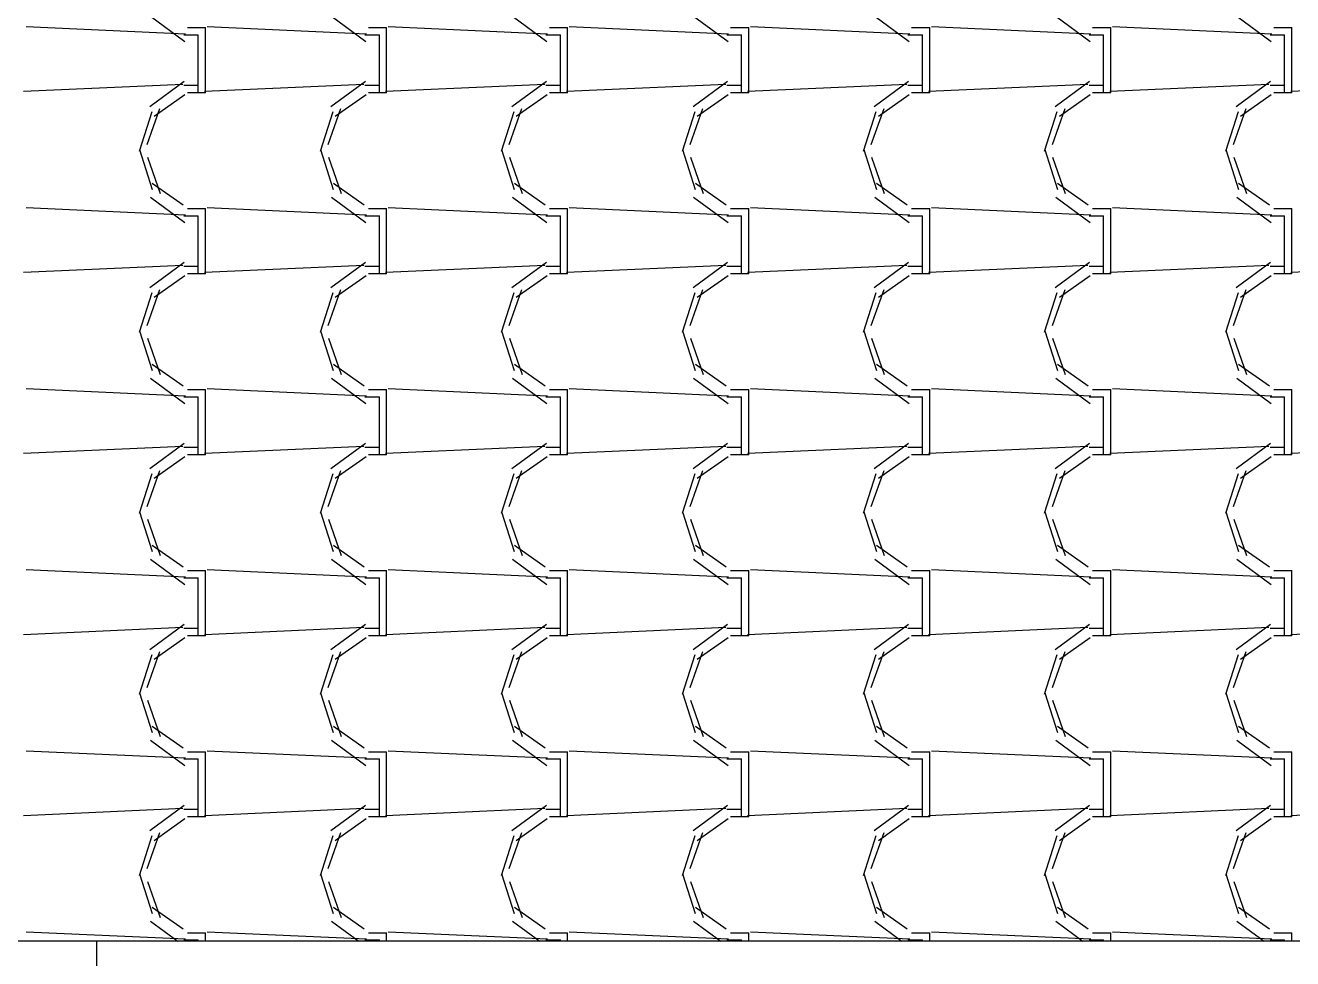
# Model space of a CAD drawing. Header units: millimetres. Extents: x -336 to -33, y -135 to 770.
# Drawn here: x -304.576 to -302.476, y 719.074 to 720.621 of the extents above; entities that cross this region are included whole.
import ezdxf

# ---------------------------------------------------------------- set-up
doc = ezdxf.new("R2010")
doc.units = ezdxf.units.MM
doc.header["$LTSCALE"] = 50
doc.header["$MEASUREMENT"] = 0
doc.layers.add('-HIDRO', color=8, linetype='CONTINUOUS')

msp = doc.modelspace()

# ---------------------------------------------------------------- linework, layer by layer
at = {"layer": '-HIDRO', "linetype": 'Continuous'}
for p, q in [((-304.3106, 720.606), (-304.5746, 720.618)), ((-304.3686, 720.6361), (-304.3116, 720.5941)), ((-304.3074, 720.6169), (-304.2774, 720.6169)), ((-304.2774, 720.5209), (-304.2774, 720.6169)), ((-304.0106, 720.606), (-304.2746, 720.618)), ((-304.0686, 720.6361), (-304.0116, 720.5941)), ((-304.0074, 720.6169), (-303.9774, 720.6169)), ((-303.9774, 720.5209), (-303.9774, 720.6169)), ((-303.7106, 720.606), (-303.9746, 720.618)), ((-303.7686, 720.636), (-303.7116, 720.594)), ((-303.7074, 720.6169), (-303.6774, 720.6169)), ((-303.6774, 720.5209), (-303.6774, 720.6169)), ((-303.4106, 720.606), (-303.6746, 720.618)), ((-303.4686, 720.636), (-303.4116, 720.594)), ((-303.4074, 720.6169), (-303.3774, 720.6169)), ((-303.3774, 720.5209), (-303.3774, 720.6169)), ((-303.1106, 720.606), (-303.3746, 720.618)), ((-303.1686, 720.636), (-303.1116, 720.594)), ((-303.1074, 720.6169), (-303.0774, 720.6169)), ((-303.0774, 720.5209), (-303.0774, 720.6169)), ((-302.8106, 720.606), (-303.0746, 720.618)), ((-302.8686, 720.636), (-302.8116, 720.594)), ((-302.8074, 720.6169), (-302.7774, 720.6169)), ((-302.7774, 720.5209), (-302.7774, 720.6169)), ((-302.5106, 720.606), (-302.7746, 720.618)), ((-302.5686, 720.636), (-302.5116, 720.594)), ((-302.5074, 720.6169), (-302.4774, 720.6169)), ((-302.4774, 720.5209), (-302.4774, 720.6169)), ((-304.3134, 720.6049), (-304.2894, 720.6049)), ((-304.2894, 720.5209), (-304.2894, 720.6049)), ((-304.0134, 720.6049), (-303.9894, 720.6049)), ((-303.9894, 720.5209), (-303.9894, 720.6049)), ((-303.7134, 720.6049), (-303.6894, 720.6049)), ((-303.6894, 720.5209), (-303.6894, 720.6049)), ((-303.4134, 720.6049), (-303.3894, 720.6049)), ((-303.3894, 720.5209), (-303.3894, 720.6049)), ((-303.1134, 720.6049), (-303.0894, 720.6049)), ((-303.0894, 720.5209), (-303.0894, 720.6049)), ((-302.8134, 720.6049), (-302.7894, 720.6049)), ((-302.7894, 720.5209), (-302.7894, 720.6049)), ((-302.5134, 720.6049), (-302.4894, 720.6049)), ((-302.4894, 720.5209), (-302.4894, 720.6049)), ((-304.3152, 720.5228), (-304.5792, 720.5108)), ((-304.3126, 720.5275), (-304.3696, 720.4855)), ((-304.2894, 720.5209), (-304.3134, 720.5209)), ((-304.2894, 720.5089), (-304.2894, 720.5209)), ((-304.0152, 720.5228), (-304.2792, 720.5108)), ((-304.2774, 720.5089), (-304.2774, 720.5209)), ((-304.0126, 720.5275), (-304.0696, 720.4855)), ((-303.9894, 720.5209), (-304.0134, 720.5209)), ((-303.9894, 720.5089), (-303.9894, 720.5209)), ((-303.7152, 720.5228), (-303.9792, 720.5108)), ((-303.9774, 720.5089), (-303.9774, 720.5209)), ((-303.7126, 720.5275), (-303.7696, 720.4855)), ((-303.6894, 720.5209), (-303.7134, 720.5209)), ((-303.6894, 720.5089), (-303.6894, 720.5209)), ((-303.4152, 720.5228), (-303.6792, 720.5108)), ((-303.6774, 720.5089), (-303.6774, 720.5209)), ((-303.4126, 720.5275), (-303.4696, 720.4855)), ((-303.3894, 720.5209), (-303.4134, 720.5209)), ((-303.3894, 720.5089), (-303.3894, 720.5209)), ((-303.1152, 720.5228), (-303.3792, 720.5108)), ((-303.3774, 720.5089), (-303.3774, 720.5209)), ((-303.1126, 720.5275), (-303.1696, 720.4855)), ((-303.0894, 720.5209), (-303.1134, 720.5209)), ((-303.0894, 720.5089), (-303.0894, 720.5209)), ((-302.8152, 720.5228), (-303.0792, 720.5108)), ((-303.0774, 720.5089), (-303.0774, 720.5209)), ((-302.8126, 720.5275), (-302.8696, 720.4855)), ((-302.7894, 720.5209), (-302.8134, 720.5209)), ((-302.7894, 720.5089), (-302.7894, 720.5209)), ((-302.5152, 720.5228), (-302.7792, 720.5108)), ((-302.7774, 720.5089), (-302.7774, 720.5209)), ((-302.5126, 720.5275), (-302.5696, 720.4855)), ((-302.4894, 720.5209), (-302.5134, 720.5209)), ((-302.4894, 720.5089), (-302.4894, 720.5209)), ((-302.2152, 720.5228), (-302.4792, 720.5108)), ((-302.4774, 720.5089), (-302.4774, 720.5209)), ((-304.3115, 720.5054), (-304.3625, 720.4694)), ((-304.2774, 720.5089), (-304.3074, 720.5089)), ((-304.0115, 720.5054), (-304.0625, 720.4694)), ((-303.9774, 720.5089), (-304.0074, 720.5089)), ((-303.7115, 720.5054), (-303.7625, 720.4694)), ((-303.6774, 720.5089), (-303.7074, 720.5089)), ((-303.4115, 720.5054), (-303.4625, 720.4694)), ((-303.3774, 720.5089), (-303.4074, 720.5089)), ((-303.1115, 720.5054), (-303.1625, 720.4694)), ((-303.0774, 720.5089), (-303.1074, 720.5089)), ((-302.8115, 720.5054), (-302.8625, 720.4694)), ((-302.7774, 720.5089), (-302.8074, 720.5089)), ((-302.5115, 720.5054), (-302.5625, 720.4694)), ((-302.4774, 720.5089), (-302.5074, 720.5089)), ((-304.3665, 720.4774), (-304.3875, 720.4114)), ((-304.3537, 720.4825), (-304.3747, 720.4225)), ((-304.0665, 720.4774), (-304.0875, 720.4114)), ((-304.0537, 720.4825), (-304.0747, 720.4225)), ((-303.7665, 720.4774), (-303.7875, 720.4114)), ((-303.7537, 720.4825), (-303.7747, 720.4225)), ((-303.4665, 720.4774), (-303.4875, 720.4114)), ((-303.4537, 720.4825), (-303.4747, 720.4225)), ((-303.1665, 720.4774), (-303.1875, 720.4114)), ((-303.1537, 720.4825), (-303.1747, 720.4225)), ((-302.8665, 720.4774), (-302.8875, 720.4114)), ((-302.8537, 720.4825), (-302.8747, 720.4225)), ((-302.5665, 720.4774), (-302.5875, 720.4114)), ((-302.5537, 720.4825), (-302.5747, 720.4225)), ((-304.3868, 720.4146), (-304.3658, 720.3486)), ((-304.0868, 720.4146), (-304.0658, 720.3486)), ((-303.7868, 720.4146), (-303.7658, 720.3486)), ((-303.4868, 720.4146), (-303.4658, 720.3486)), ((-303.1868, 720.4146), (-303.1658, 720.3486)), ((-302.8868, 720.4146), (-302.8658, 720.3486)), ((-302.5868, 720.4146), (-302.5658, 720.3486)), ((-304.3737, 720.402), (-304.3527, 720.342)), ((-304.0737, 720.402), (-304.0527, 720.342)), ((-303.7737, 720.402), (-303.7527, 720.342)), ((-303.4737, 720.402), (-303.4527, 720.342)), ((-303.1737, 720.402), (-303.1527, 720.342)), ((-302.8737, 720.402), (-302.8527, 720.342)), ((-302.5737, 720.402), (-302.5527, 720.342)), ((-304.3656, 720.3592), (-304.3146, 720.3232)), ((-304.0656, 720.3592), (-304.0146, 720.3232)), ((-303.7656, 720.3592), (-303.7146, 720.3232)), ((-303.4656, 720.3592), (-303.4146, 720.3232)), ((-303.1656, 720.3592), (-303.1146, 720.3232)), ((-302.8656, 720.3592), (-302.8146, 720.3232)), ((-302.5656, 720.3592), (-302.5146, 720.3232)), ((-304.3686, 720.3361), (-304.3116, 720.2941)), ((-304.0686, 720.3361), (-304.0116, 720.2941)), ((-303.7686, 720.3361), (-303.7116, 720.2941)), ((-303.4686, 720.336), (-303.4116, 720.294)), ((-303.1686, 720.336), (-303.1116, 720.294)), ((-302.8686, 720.336), (-302.8116, 720.294)), ((-302.5686, 720.336), (-302.5116, 720.294)), ((-304.3106, 720.306), (-304.5746, 720.318)), ((-304.3134, 720.3049), (-304.2894, 720.3049)), ((-304.3074, 720.3169), (-304.2774, 720.3169)), ((-304.2894, 720.2209), (-304.2894, 720.3049)), ((-304.2774, 720.2209), (-304.2774, 720.3169)), ((-304.0106, 720.306), (-304.2746, 720.318)), ((-304.0134, 720.3049), (-303.9894, 720.3049)), ((-304.0074, 720.3169), (-303.9774, 720.3169)), ((-303.9894, 720.2209), (-303.9894, 720.3049)), ((-303.9774, 720.2209), (-303.9774, 720.3169)), ((-303.7106, 720.306), (-303.9746, 720.318)), ((-303.7134, 720.3049), (-303.6894, 720.3049)), ((-303.7074, 720.3169), (-303.6774, 720.3169)), ((-303.6894, 720.2209), (-303.6894, 720.3049)), ((-303.6774, 720.2209), (-303.6774, 720.3169)), ((-303.4106, 720.306), (-303.6746, 720.318)), ((-303.4134, 720.3049), (-303.3894, 720.3049)), ((-303.4074, 720.3169), (-303.3774, 720.3169)), ((-303.3894, 720.2209), (-303.3894, 720.3049)), ((-303.3774, 720.2209), (-303.3774, 720.3169)), ((-303.1106, 720.306), (-303.3746, 720.318)), ((-303.1134, 720.3049), (-303.0894, 720.3049)), ((-303.1074, 720.3169), (-303.0774, 720.3169)), ((-303.0894, 720.2209), (-303.0894, 720.3049)), ((-303.0774, 720.2209), (-303.0774, 720.3169)), ((-302.8106, 720.306), (-303.0746, 720.318)), ((-302.8134, 720.3049), (-302.7894, 720.3049)), ((-302.8074, 720.3169), (-302.7774, 720.3169)), ((-302.7894, 720.2209), (-302.7894, 720.3049)), ((-302.7774, 720.2209), (-302.7774, 720.3169)), ((-302.5106, 720.306), (-302.7746, 720.318)), ((-302.5134, 720.3049), (-302.4894, 720.3049)), ((-302.5074, 720.3169), (-302.4774, 720.3169)), ((-302.4894, 720.2209), (-302.4894, 720.3049)), ((-302.4774, 720.2209), (-302.4774, 720.3169)), ((-304.3152, 720.2228), (-304.5792, 720.2108)), ((-304.3126, 720.2275), (-304.3696, 720.1855)), ((-304.2894, 720.2209), (-304.3134, 720.2209)), ((-304.2894, 720.2089), (-304.2894, 720.2209)), ((-304.0152, 720.2228), (-304.2792, 720.2108)), ((-304.2774, 720.2089), (-304.2774, 720.2209)), ((-304.0126, 720.2275), (-304.0696, 720.1855)), ((-303.9894, 720.2209), (-304.0134, 720.2209)), ((-303.9894, 720.2089), (-303.9894, 720.2209)), ((-303.7152, 720.2228), (-303.9792, 720.2108)), ((-303.9774, 720.2089), (-303.9774, 720.2209)), ((-303.7126, 720.2275), (-303.7696, 720.1855)), ((-303.6894, 720.2209), (-303.7134, 720.2209)), ((-303.6894, 720.2089), (-303.6894, 720.2209)), ((-303.4152, 720.2228), (-303.6792, 720.2108)), ((-303.6774, 720.2089), (-303.6774, 720.2209)), ((-303.4126, 720.2275), (-303.4696, 720.1855)), ((-303.3894, 720.2209), (-303.4134, 720.2209)), ((-303.3894, 720.2089), (-303.3894, 720.2209)), ((-303.1152, 720.2228), (-303.3792, 720.2108)), ((-303.3774, 720.2089), (-303.3774, 720.2209)), ((-303.1126, 720.2275), (-303.1696, 720.1855)), ((-303.0894, 720.2209), (-303.1134, 720.2209)), ((-303.0894, 720.2089), (-303.0894, 720.2209)), ((-302.8152, 720.2228), (-303.0792, 720.2108)), ((-303.0774, 720.2089), (-303.0774, 720.2209)), ((-302.8126, 720.2275), (-302.8696, 720.1855)), ((-302.7894, 720.2209), (-302.8134, 720.2209)), ((-302.7894, 720.2089), (-302.7894, 720.2209)), ((-302.5152, 720.2228), (-302.7792, 720.2108)), ((-302.7774, 720.2089), (-302.7774, 720.2209)), ((-302.5126, 720.2276), (-302.5696, 720.1856)), ((-302.4894, 720.2209), (-302.5134, 720.2209)), ((-302.4894, 720.2089), (-302.4894, 720.2209)), ((-302.2152, 720.2228), (-302.4792, 720.2108)), ((-302.4774, 720.2089), (-302.4774, 720.2209)), ((-304.3115, 720.2054), (-304.3625, 720.1694)), ((-304.2774, 720.2089), (-304.3074, 720.2089)), ((-304.0115, 720.2054), (-304.0625, 720.1694)), ((-303.9774, 720.2089), (-304.0074, 720.2089)), ((-303.7115, 720.2054), (-303.7625, 720.1694)), ((-303.6774, 720.2089), (-303.7074, 720.2089)), ((-303.4115, 720.2054), (-303.4625, 720.1694)), ((-303.3774, 720.2089), (-303.4074, 720.2089)), ((-303.1115, 720.2054), (-303.1625, 720.1694)), ((-303.0774, 720.2089), (-303.1074, 720.2089)), ((-302.8115, 720.2054), (-302.8625, 720.1694)), ((-302.7774, 720.2089), (-302.8074, 720.2089)), ((-302.5115, 720.2054), (-302.5625, 720.1694)), ((-302.4774, 720.2089), (-302.5074, 720.2089)), ((-304.3665, 720.1774), (-304.3875, 720.1114)), ((-304.3537, 720.1825), (-304.3747, 720.1225)), ((-304.0665, 720.1774), (-304.0875, 720.1114)), ((-304.0537, 720.1825), (-304.0747, 720.1225)), ((-303.7665, 720.1774), (-303.7875, 720.1114)), ((-303.7537, 720.1825), (-303.7747, 720.1225)), ((-303.4665, 720.1774), (-303.4875, 720.1114)), ((-303.4537, 720.1825), (-303.4747, 720.1225)), ((-303.1665, 720.1774), (-303.1875, 720.1114)), ((-303.1537, 720.1825), (-303.1747, 720.1225)), ((-302.8665, 720.1774), (-302.8875, 720.1114)), ((-302.8537, 720.1825), (-302.8747, 720.1225)), ((-302.5665, 720.1774), (-302.5875, 720.1114)), ((-302.5537, 720.1825), (-302.5747, 720.1225)), ((-304.3868, 720.1146), (-304.3658, 720.0486)), ((-304.0868, 720.1146), (-304.0658, 720.0486)), ((-303.7868, 720.1146), (-303.7658, 720.0486)), ((-303.4868, 720.1146), (-303.4658, 720.0486)), ((-303.1868, 720.1146), (-303.1658, 720.0486)), ((-302.8868, 720.1146), (-302.8658, 720.0486)), ((-302.5868, 720.1146), (-302.5658, 720.0486)), ((-304.3737, 720.102), (-304.3527, 720.042)), ((-304.0737, 720.102), (-304.0527, 720.042)), ((-303.7737, 720.102), (-303.7527, 720.042)), ((-303.4737, 720.102), (-303.4527, 720.042)), ((-303.1737, 720.102), (-303.1527, 720.042)), ((-302.8737, 720.102), (-302.8527, 720.042)), ((-302.5737, 720.102), (-302.5527, 720.042)), ((-304.3656, 720.0592), (-304.3146, 720.0232)), ((-304.0656, 720.0592), (-304.0146, 720.0232)), ((-303.7656, 720.0592), (-303.7146, 720.0232)), ((-303.4656, 720.0592), (-303.4146, 720.0232)), ((-303.1656, 720.0592), (-303.1146, 720.0232)), ((-302.8656, 720.0592), (-302.8146, 720.0232)), ((-302.5656, 720.0592), (-302.5146, 720.0232)), ((-304.3686, 720.0361), (-304.3116, 719.9941)), ((-304.0686, 720.0361), (-304.0116, 719.9941)), ((-303.7686, 720.0361), (-303.7116, 719.9941)), ((-303.4686, 720.0361), (-303.4116, 719.9941)), ((-303.1686, 720.036), (-303.1116, 719.994)), ((-302.8686, 720.036), (-302.8116, 719.994)), ((-302.5686, 720.036), (-302.5116, 719.994)), ((-304.3106, 720.006), (-304.5746, 720.018)), ((-304.3074, 720.0169), (-304.2774, 720.0169)), ((-304.2774, 719.9209), (-304.2774, 720.0169)), ((-304.0106, 720.006), (-304.2746, 720.018)), ((-304.0074, 720.0169), (-303.9774, 720.0169)), ((-303.9774, 719.9209), (-303.9774, 720.0169)), ((-303.7106, 720.006), (-303.9746, 720.018)), ((-303.7074, 720.0169), (-303.6774, 720.0169)), ((-303.6774, 719.9209), (-303.6774, 720.0169)), ((-303.4106, 720.006), (-303.6746, 720.018)), ((-303.4074, 720.0169), (-303.3774, 720.0169)), ((-303.3774, 719.9209), (-303.3774, 720.0169)), ((-303.1106, 720.006), (-303.3746, 720.018)), ((-303.1074, 720.0169), (-303.0774, 720.0169)), ((-303.0774, 719.9209), (-303.0774, 720.0169)), ((-302.8106, 720.006), (-303.0746, 720.018)), ((-302.8074, 720.0169), (-302.7774, 720.0169)), ((-302.7774, 719.9209), (-302.7774, 720.0169)), ((-302.5106, 720.006), (-302.7746, 720.018)), ((-302.5074, 720.0169), (-302.4774, 720.0169)), ((-302.4774, 719.9209), (-302.4774, 720.0169)), ((-304.3134, 720.0049), (-304.2894, 720.0049)), ((-304.2894, 719.9209), (-304.2894, 720.0049)), ((-304.0134, 720.0049), (-303.9894, 720.0049)), ((-303.9894, 719.9209), (-303.9894, 720.0049)), ((-303.7134, 720.0049), (-303.6894, 720.0049)), ((-303.6894, 719.9209), (-303.6894, 720.0049)), ((-303.4134, 720.0049), (-303.3894, 720.0049)), ((-303.3894, 719.9209), (-303.3894, 720.0049)), ((-303.1134, 720.0049), (-303.0894, 720.0049)), ((-303.0894, 719.9209), (-303.0894, 720.0049)), ((-302.8134, 720.0049), (-302.7894, 720.0049)), ((-302.7894, 719.9209), (-302.7894, 720.0049)), ((-302.5134, 720.0049), (-302.4894, 720.0049)), ((-302.4894, 719.9209), (-302.4894, 720.0049)), ((-304.3152, 719.9228), (-304.5792, 719.9108)), ((-304.3126, 719.9275), (-304.3696, 719.8855)), ((-304.0152, 719.9228), (-304.2792, 719.9108)), ((-304.0126, 719.9275), (-304.0696, 719.8855)), ((-303.7152, 719.9228), (-303.9792, 719.9108)), ((-303.7126, 719.9275), (-303.7696, 719.8855)), ((-303.4152, 719.9228), (-303.6792, 719.9108)), ((-303.4126, 719.9275), (-303.4696, 719.8855)), ((-303.1152, 719.9228), (-303.3792, 719.9108)), ((-303.1126, 719.9275), (-303.1696, 719.8855)), ((-302.8152, 719.9228), (-303.0792, 719.9108)), ((-302.8126, 719.9276), (-302.8696, 719.8856)), ((-302.5152, 719.9228), (-302.7792, 719.9108)), ((-302.5126, 719.9276), (-302.5696, 719.8856)), ((-302.2152, 719.9228), (-302.4792, 719.9108)), ((-304.3115, 719.9054), (-304.3625, 719.8694)), ((-304.2894, 719.9209), (-304.3134, 719.9209)), ((-304.2774, 719.9089), (-304.3074, 719.9089)), ((-304.2894, 719.9089), (-304.2894, 719.9209)), ((-304.2774, 719.9089), (-304.2774, 719.9209)), ((-304.0115, 719.9054), (-304.0625, 719.8694)), ((-303.9894, 719.9209), (-304.0134, 719.9209)), ((-303.9774, 719.9089), (-304.0074, 719.9089)), ((-303.9894, 719.9089), (-303.9894, 719.9209)), ((-303.9774, 719.9089), (-303.9774, 719.9209)), ((-303.7115, 719.9054), (-303.7625, 719.8694)), ((-303.6894, 719.9209), (-303.7134, 719.9209)), ((-303.6774, 719.9089), (-303.7074, 719.9089)), ((-303.6894, 719.9089), (-303.6894, 719.9209)), ((-303.6774, 719.9089), (-303.6774, 719.9209)), ((-303.4115, 719.9054), (-303.4625, 719.8694)), ((-303.3894, 719.9209), (-303.4134, 719.9209)), ((-303.3774, 719.9089), (-303.4074, 719.9089)), ((-303.3894, 719.9089), (-303.3894, 719.9209)), ((-303.3774, 719.9089), (-303.3774, 719.9209)), ((-303.1115, 719.9054), (-303.1625, 719.8694)), ((-303.0894, 719.9209), (-303.1134, 719.9209)), ((-303.0774, 719.9089), (-303.1074, 719.9089)), ((-303.0894, 719.9089), (-303.0894, 719.9209)), ((-303.0774, 719.9089), (-303.0774, 719.9209)), ((-302.8115, 719.9054), (-302.8625, 719.8694)), ((-302.7894, 719.9209), (-302.8134, 719.9209)), ((-302.7774, 719.9089), (-302.8074, 719.9089)), ((-302.7894, 719.9089), (-302.7894, 719.9209)), ((-302.7774, 719.9089), (-302.7774, 719.9209)), ((-302.5115, 719.9054), (-302.5625, 719.8694)), ((-302.4894, 719.9209), (-302.5134, 719.9209)), ((-302.4774, 719.9089), (-302.5074, 719.9089)), ((-302.4894, 719.9089), (-302.4894, 719.9209)), ((-302.4774, 719.9089), (-302.4774, 719.9209)), ((-304.3537, 719.8825), (-304.3747, 719.8225)), ((-304.0537, 719.8825), (-304.0747, 719.8225)), ((-303.7537, 719.8825), (-303.7747, 719.8225)), ((-303.4537, 719.8825), (-303.4747, 719.8225)), ((-303.1537, 719.8825), (-303.1747, 719.8225)), ((-302.8537, 719.8825), (-302.8747, 719.8225)), ((-302.5537, 719.8825), (-302.5747, 719.8225)), ((-304.3665, 719.8774), (-304.3875, 719.8114)), ((-304.0665, 719.8774), (-304.0875, 719.8114)), ((-303.7665, 719.8774), (-303.7875, 719.8114)), ((-303.4665, 719.8774), (-303.4875, 719.8114)), ((-303.1665, 719.8774), (-303.1875, 719.8114)), ((-302.8665, 719.8774), (-302.8875, 719.8114)), ((-302.5665, 719.8774), (-302.5875, 719.8114)), ((-304.3868, 719.8146), (-304.3658, 719.7486)), ((-304.3737, 719.802), (-304.3527, 719.742)), ((-304.0868, 719.8146), (-304.0658, 719.7486)), ((-304.0737, 719.802), (-304.0527, 719.742)), ((-303.7868, 719.8146), (-303.7658, 719.7486)), ((-303.7737, 719.802), (-303.7527, 719.742)), ((-303.4868, 719.8146), (-303.4658, 719.7486)), ((-303.4737, 719.802), (-303.4527, 719.742)), ((-303.1868, 719.8146), (-303.1658, 719.7486)), ((-303.1737, 719.802), (-303.1527, 719.742)), ((-302.8868, 719.8146), (-302.8658, 719.7486)), ((-302.8737, 719.802), (-302.8527, 719.742)), ((-302.5868, 719.8146), (-302.5658, 719.7486)), ((-302.5737, 719.802), (-302.5527, 719.742)), ((-304.3656, 719.7592), (-304.3146, 719.7232)), ((-304.0656, 719.7592), (-304.0146, 719.7232)), ((-303.7656, 719.7592), (-303.7146, 719.7232)), ((-303.4656, 719.7592), (-303.4146, 719.7232)), ((-303.1656, 719.7592), (-303.1146, 719.7232)), ((-302.8656, 719.7592), (-302.8146, 719.7232)), ((-302.5656, 719.7592), (-302.5146, 719.7232)), ((-304.3686, 719.7361), (-304.3116, 719.6941)), ((-304.0686, 719.7361), (-304.0116, 719.6941)), ((-303.7686, 719.7361), (-303.7116, 719.6941)), ((-303.4686, 719.7361), (-303.4116, 719.6941)), ((-303.1686, 719.7361), (-303.1116, 719.6941)), ((-302.8686, 719.736), (-302.8116, 719.694)), ((-302.5686, 719.736), (-302.5116, 719.694)), ((-304.3106, 719.706), (-304.5746, 719.718)), ((-304.3074, 719.7169), (-304.2774, 719.7169)), ((-304.2774, 719.6209), (-304.2774, 719.7169)), ((-304.0106, 719.706), (-304.2746, 719.718)), ((-304.0074, 719.7169), (-303.9774, 719.7169)), ((-303.9774, 719.6209), (-303.9774, 719.7169)), ((-303.7106, 719.706), (-303.9746, 719.718)), ((-303.7074, 719.7169), (-303.6774, 719.7169)), ((-303.6774, 719.6209), (-303.6774, 719.7169)), ((-303.4106, 719.706), (-303.6746, 719.718)), ((-303.4074, 719.7169), (-303.3774, 719.7169)), ((-303.3774, 719.6209), (-303.3774, 719.7169)), ((-303.1106, 719.706), (-303.3746, 719.718)), ((-303.1074, 719.7169), (-303.0774, 719.7169)), ((-303.0774, 719.6209), (-303.0774, 719.7169)), ((-302.8106, 719.706), (-303.0746, 719.718)), ((-302.8074, 719.7169), (-302.7774, 719.7169)), ((-302.7774, 719.6209), (-302.7774, 719.7169)), ((-302.5106, 719.706), (-302.7746, 719.718)), ((-302.5074, 719.7169), (-302.4774, 719.7169)), ((-302.4774, 719.6209), (-302.4774, 719.7169)), ((-304.3134, 719.7049), (-304.2894, 719.7049)), ((-304.2894, 719.6209), (-304.2894, 719.7049)), ((-304.0134, 719.7049), (-303.9894, 719.7049)), ((-303.9894, 719.6209), (-303.9894, 719.7049)), ((-303.7134, 719.7049), (-303.6894, 719.7049)), ((-303.6894, 719.6209), (-303.6894, 719.7049)), ((-303.4134, 719.7049), (-303.3894, 719.7049)), ((-303.3894, 719.6209), (-303.3894, 719.7049)), ((-303.1134, 719.7049), (-303.0894, 719.7049)), ((-303.0894, 719.6209), (-303.0894, 719.7049)), ((-302.8134, 719.7049), (-302.7894, 719.7049)), ((-302.7894, 719.6209), (-302.7894, 719.7049)), ((-302.5134, 719.7049), (-302.4894, 719.7049)), ((-302.4894, 719.6209), (-302.4894, 719.7049)), ((-304.3152, 719.6228), (-304.5792, 719.6108)), ((-304.3126, 719.6275), (-304.3696, 719.5855)), ((-304.2894, 719.6209), (-304.3134, 719.6209)), ((-304.2774, 719.6089), (-304.3074, 719.6089)), ((-304.2894, 719.6089), (-304.2894, 719.6209)), ((-304.0152, 719.6228), (-304.2792, 719.6108)), ((-304.2774, 719.6089), (-304.2774, 719.6209)), ((-304.0126, 719.6275), (-304.0696, 719.5855)), ((-303.9894, 719.6209), (-304.0134, 719.6209)), ((-303.9774, 719.6089), (-304.0074, 719.6089)), ((-303.9894, 719.6089), (-303.9894, 719.6209)), ((-303.7152, 719.6228), (-303.9792, 719.6108)), ((-303.9774, 719.6089), (-303.9774, 719.6209)), ((-303.7126, 719.6275), (-303.7696, 719.5855)), ((-303.6894, 719.6209), (-303.7134, 719.6209)), ((-303.6774, 719.6089), (-303.7074, 719.6089)), ((-303.6894, 719.6089), (-303.6894, 719.6209)), ((-303.4152, 719.6228), (-303.6792, 719.6108)), ((-303.6774, 719.6089), (-303.6774, 719.6209)), ((-303.4126, 719.6276), (-303.4696, 719.5856)), ((-303.3894, 719.6209), (-303.4134, 719.6209)), ((-303.3774, 719.6089), (-303.4074, 719.6089)), ((-303.3894, 719.6089), (-303.3894, 719.6209)), ((-303.1152, 719.6228), (-303.3792, 719.6108)), ((-303.3774, 719.6089), (-303.3774, 719.6209)), ((-303.1126, 719.6276), (-303.1696, 719.5856)), ((-303.0894, 719.6209), (-303.1134, 719.6209)), ((-303.0774, 719.6089), (-303.1074, 719.6089)), ((-303.0894, 719.6089), (-303.0894, 719.6209)), ((-302.8152, 719.6228), (-303.0792, 719.6108)), ((-303.0774, 719.6089), (-303.0774, 719.6209)), ((-302.8126, 719.6276), (-302.8696, 719.5856)), ((-302.7894, 719.6209), (-302.8134, 719.6209)), ((-302.7774, 719.6089), (-302.8074, 719.6089)), ((-302.7894, 719.6089), (-302.7894, 719.6209)), ((-302.5152, 719.6228), (-302.7792, 719.6108)), ((-302.7774, 719.6089), (-302.7774, 719.6209)), ((-302.5126, 719.6276), (-302.5696, 719.5856)), ((-302.4894, 719.6209), (-302.5134, 719.6209)), ((-302.4774, 719.6089), (-302.5074, 719.6089)), ((-302.4894, 719.6089), (-302.4894, 719.6209)), ((-302.2152, 719.6228), (-302.4792, 719.6108)), ((-302.4774, 719.6089), (-302.4774, 719.6209)), ((-304.3115, 719.6054), (-304.3625, 719.5694)), ((-304.0115, 719.6054), (-304.0625, 719.5694)), ((-303.7115, 719.6054), (-303.7625, 719.5694)), ((-303.4115, 719.6054), (-303.4625, 719.5694)), ((-303.1115, 719.6054), (-303.1625, 719.5694)), ((-302.8115, 719.6054), (-302.8625, 719.5694)), ((-302.5115, 719.6054), (-302.5625, 719.5694)), ((-304.3665, 719.5774), (-304.3875, 719.5114)), ((-304.3537, 719.5825), (-304.3747, 719.5225)), ((-304.0665, 719.5774), (-304.0875, 719.5114)), ((-304.0537, 719.5825), (-304.0747, 719.5225)), ((-303.7665, 719.5774), (-303.7875, 719.5114)), ((-303.7537, 719.5825), (-303.7747, 719.5225)), ((-303.4665, 719.5774), (-303.4875, 719.5114)), ((-303.4537, 719.5825), (-303.4747, 719.5225)), ((-303.1665, 719.5774), (-303.1875, 719.5114)), ((-303.1537, 719.5825), (-303.1747, 719.5225)), ((-302.8665, 719.5774), (-302.8875, 719.5114)), ((-302.8537, 719.5825), (-302.8747, 719.5225)), ((-302.5665, 719.5774), (-302.5875, 719.5114)), ((-302.5537, 719.5825), (-302.5747, 719.5225)), ((-304.3868, 719.5146), (-304.3658, 719.4486)), ((-304.0868, 719.5146), (-304.0658, 719.4486)), ((-303.7868, 719.5146), (-303.7658, 719.4486)), ((-303.4868, 719.5146), (-303.4658, 719.4486)), ((-303.1868, 719.5146), (-303.1658, 719.4486)), ((-302.8868, 719.5146), (-302.8658, 719.4486)), ((-302.5868, 719.5146), (-302.5658, 719.4486)), ((-304.3737, 719.502), (-304.3527, 719.442)), ((-304.0737, 719.502), (-304.0527, 719.442)), ((-303.7737, 719.502), (-303.7527, 719.442)), ((-303.4737, 719.502), (-303.4527, 719.442)), ((-303.1737, 719.502), (-303.1527, 719.442)), ((-302.8737, 719.502), (-302.8527, 719.442)), ((-302.5737, 719.502), (-302.5527, 719.442)), ((-304.3656, 719.4592), (-304.3146, 719.4232)), ((-304.0656, 719.4592), (-304.0146, 719.4232)), ((-303.7656, 719.4592), (-303.7146, 719.4232)), ((-303.4656, 719.4592), (-303.4146, 719.4232)), ((-303.1656, 719.4592), (-303.1146, 719.4232)), ((-302.8656, 719.4592), (-302.8146, 719.4232)), ((-302.5656, 719.4592), (-302.5146, 719.4232)), ((-304.3686, 719.4361), (-304.3116, 719.3941)), ((-304.0686, 719.4361), (-304.0116, 719.3941)), ((-303.7686, 719.4361), (-303.7116, 719.3941)), ((-303.4686, 719.4361), (-303.4116, 719.3941)), ((-303.1686, 719.4361), (-303.1116, 719.3941)), ((-302.8686, 719.4361), (-302.8116, 719.3941)), ((-302.5686, 719.4361), (-302.5116, 719.3941)), ((-304.3106, 719.406), (-304.5746, 719.418)), ((-304.3134, 719.4049), (-304.2894, 719.4049)), ((-304.3074, 719.4169), (-304.2774, 719.4169)), ((-304.2894, 719.3209), (-304.2894, 719.4049)), ((-304.2774, 719.3209), (-304.2774, 719.4169)), ((-304.0106, 719.406), (-304.2746, 719.418)), ((-304.0134, 719.4049), (-303.9894, 719.4049)), ((-304.0074, 719.4169), (-303.9774, 719.4169)), ((-303.9894, 719.3209), (-303.9894, 719.4049)), ((-303.9774, 719.3209), (-303.9774, 719.4169)), ((-303.7106, 719.406), (-303.9746, 719.418)), ((-303.7134, 719.4049), (-303.6894, 719.4049)), ((-303.7074, 719.4169), (-303.6774, 719.4169)), ((-303.6894, 719.3209), (-303.6894, 719.4049)), ((-303.6774, 719.3209), (-303.6774, 719.4169)), ((-303.4106, 719.406), (-303.6746, 719.418)), ((-303.4134, 719.4049), (-303.3894, 719.4049)), ((-303.4074, 719.4169), (-303.3774, 719.4169)), ((-303.3894, 719.3209), (-303.3894, 719.4049)), ((-303.3774, 719.3209), (-303.3774, 719.4169)), ((-303.1106, 719.406), (-303.3746, 719.418)), ((-303.1134, 719.4049), (-303.0894, 719.4049)), ((-303.1074, 719.4169), (-303.0774, 719.4169)), ((-303.0894, 719.3209), (-303.0894, 719.4049)), ((-303.0774, 719.3209), (-303.0774, 719.4169)), ((-302.8106, 719.406), (-303.0746, 719.418)), ((-302.8134, 719.4049), (-302.7894, 719.4049)), ((-302.8074, 719.4169), (-302.7774, 719.4169)), ((-302.7894, 719.3209), (-302.7894, 719.4049)), ((-302.7774, 719.3209), (-302.7774, 719.4169)), ((-302.5106, 719.406), (-302.7746, 719.418)), ((-302.5134, 719.4049), (-302.4894, 719.4049)), ((-302.5074, 719.4169), (-302.4774, 719.4169)), ((-302.4894, 719.3209), (-302.4894, 719.4049)), ((-302.4774, 719.3209), (-302.4774, 719.4169)), ((-304.3152, 719.3228), (-304.5792, 719.3108)), ((-304.3126, 719.3275), (-304.3696, 719.2855)), ((-304.2894, 719.3209), (-304.3134, 719.3209)), ((-304.2894, 719.3089), (-304.2894, 719.3209)), ((-304.0152, 719.3228), (-304.2792, 719.3108)), ((-304.2774, 719.3089), (-304.2774, 719.3209)), ((-304.0126, 719.3275), (-304.0696, 719.2855)), ((-303.9894, 719.3209), (-304.0134, 719.3209)), ((-303.9894, 719.3089), (-303.9894, 719.3209)), ((-303.7152, 719.3228), (-303.9792, 719.3108)), ((-303.9774, 719.3089), (-303.9774, 719.3209)), ((-303.7126, 719.3276), (-303.7696, 719.2856)), ((-303.6894, 719.3209), (-303.7134, 719.3209)), ((-303.6894, 719.3089), (-303.6894, 719.3209)), ((-303.4152, 719.3228), (-303.6792, 719.3108)), ((-303.6774, 719.3089), (-303.6774, 719.3209)), ((-303.4126, 719.3276), (-303.4696, 719.2856)), ((-303.3894, 719.3209), (-303.4134, 719.3209)), ((-303.3894, 719.3089), (-303.3894, 719.3209)), ((-303.1152, 719.3228), (-303.3792, 719.3108)), ((-303.3774, 719.3089), (-303.3774, 719.3209)), ((-303.1126, 719.3276), (-303.1696, 719.2856)), ((-303.0894, 719.3209), (-303.1134, 719.3209)), ((-303.0894, 719.3089), (-303.0894, 719.3209)), ((-302.8152, 719.3228), (-303.0792, 719.3108)), ((-303.0774, 719.3089), (-303.0774, 719.3209)), ((-302.8126, 719.3276), (-302.8696, 719.2856)), ((-302.7894, 719.3209), (-302.8134, 719.3209)), ((-302.7894, 719.3089), (-302.7894, 719.3209)), ((-302.5152, 719.3228), (-302.7792, 719.3108)), ((-302.7774, 719.3089), (-302.7774, 719.3209)), ((-302.5126, 719.3276), (-302.5696, 719.2856)), ((-302.4894, 719.3209), (-302.5134, 719.3209)), ((-302.4894, 719.3089), (-302.4894, 719.3209)), ((-302.2152, 719.3228), (-302.4792, 719.3108)), ((-302.4774, 719.3089), (-302.4774, 719.3209)), ((-304.3115, 719.3054), (-304.3625, 719.2694)), ((-304.2774, 719.3089), (-304.3074, 719.3089)), ((-304.0115, 719.3054), (-304.0625, 719.2694)), ((-303.9774, 719.3089), (-304.0074, 719.3089)), ((-303.7115, 719.3054), (-303.7625, 719.2694)), ((-303.6774, 719.3089), (-303.7074, 719.3089)), ((-303.4115, 719.3054), (-303.4625, 719.2694)), ((-303.3774, 719.3089), (-303.4074, 719.3089)), ((-303.1115, 719.3054), (-303.1625, 719.2694)), ((-303.0774, 719.3089), (-303.1074, 719.3089)), ((-302.8115, 719.3054), (-302.8625, 719.2694)), ((-302.7774, 719.3089), (-302.8074, 719.3089)), ((-302.5115, 719.3054), (-302.5625, 719.2694)), ((-302.4774, 719.3089), (-302.5074, 719.3089)), ((-304.3665, 719.2774), (-304.3875, 719.2114)), ((-304.3537, 719.2825), (-304.3747, 719.2225)), ((-304.0665, 719.2774), (-304.0875, 719.2114)), ((-304.0537, 719.2825), (-304.0747, 719.2225)), ((-303.7665, 719.2774), (-303.7875, 719.2114)), ((-303.7537, 719.2825), (-303.7747, 719.2225)), ((-303.4665, 719.2774), (-303.4875, 719.2114)), ((-303.4537, 719.2825), (-303.4747, 719.2225)), ((-303.1665, 719.2774), (-303.1875, 719.2114)), ((-303.1537, 719.2825), (-303.1747, 719.2225)), ((-302.8665, 719.2774), (-302.8875, 719.2114)), ((-302.8537, 719.2825), (-302.8747, 719.2225)), ((-302.5665, 719.2774), (-302.5875, 719.2114)), ((-302.5537, 719.2825), (-302.5747, 719.2225)), ((-304.3868, 719.2146), (-304.3658, 719.1486)), ((-304.0868, 719.2146), (-304.0658, 719.1486)), ((-303.7868, 719.2146), (-303.7658, 719.1486)), ((-303.4868, 719.2146), (-303.4658, 719.1486)), ((-303.1868, 719.2146), (-303.1658, 719.1486)), ((-302.8868, 719.2146), (-302.8658, 719.1486)), ((-302.5868, 719.2146), (-302.5658, 719.1486)), ((-304.3737, 719.202), (-304.3527, 719.142)), ((-304.0737, 719.202), (-304.0527, 719.142)), ((-303.7737, 719.202), (-303.7527, 719.142)), ((-303.4737, 719.202), (-303.4527, 719.142)), ((-303.1737, 719.202), (-303.1527, 719.142)), ((-302.8737, 719.202), (-302.8527, 719.142)), ((-302.5737, 719.202), (-302.5527, 719.142)), ((-304.3656, 719.1592), (-304.3146, 719.1232)), ((-304.0656, 719.1592), (-304.0146, 719.1232)), ((-303.7656, 719.1592), (-303.7146, 719.1232)), ((-303.4656, 719.1592), (-303.4146, 719.1232)), ((-303.1656, 719.1592), (-303.1146, 719.1232)), ((-302.8656, 719.1592), (-302.8146, 719.1232)), ((-302.5656, 719.1592), (-302.5146, 719.1232)), ((-304.3686, 719.1361), (-304.3234, 719.1028)), ((-304.0686, 719.1361), (-304.0234, 719.1028)), ((-303.7686, 719.1361), (-303.7234, 719.1028)), ((-303.4686, 719.1361), (-303.4234, 719.1028)), ((-303.1686, 719.1361), (-303.1234, 719.1028)), ((-302.8686, 719.1361), (-302.8234, 719.1028)), ((-302.5686, 719.1361), (-302.5234, 719.1028)), ((-304.3106, 719.106), (-304.5746, 719.118)), ((-304.3134, 719.1049), (-304.2894, 719.1049)), ((-304.3074, 719.1169), (-304.2774, 719.1169)), ((-304.2894, 719.1028), (-304.2894, 719.1049)), ((-304.2774, 719.1028), (-304.2774, 719.1169)), ((-304.0106, 719.106), (-304.2746, 719.118)), ((-304.0134, 719.1049), (-303.9894, 719.1049)), ((-304.0074, 719.1169), (-303.9774, 719.1169)), ((-303.9894, 719.1028), (-303.9894, 719.1049)), ((-303.9774, 719.1028), (-303.9774, 719.1169)), ((-303.7106, 719.106), (-303.9746, 719.118)), ((-303.7134, 719.1049), (-303.6894, 719.1049)), ((-303.7074, 719.1169), (-303.6774, 719.1169)), ((-303.6894, 719.1028), (-303.6894, 719.1049)), ((-303.6774, 719.1028), (-303.6774, 719.1169)), ((-303.4106, 719.106), (-303.6746, 719.118)), ((-303.4134, 719.1049), (-303.3894, 719.1049)), ((-303.4074, 719.1169), (-303.3774, 719.1169)), ((-303.3894, 719.1028), (-303.3894, 719.1049)), ((-303.3774, 719.1028), (-303.3774, 719.1169)), ((-303.1106, 719.106), (-303.3746, 719.118)), ((-303.1134, 719.1049), (-303.0894, 719.1049)), ((-303.1074, 719.1169), (-303.0774, 719.1169)), ((-303.0894, 719.1028), (-303.0894, 719.1049)), ((-303.0774, 719.1028), (-303.0774, 719.1169)), ((-302.8106, 719.106), (-303.0746, 719.118)), ((-302.8134, 719.1049), (-302.7894, 719.1049)), ((-302.8074, 719.1169), (-302.7774, 719.1169)), ((-302.7894, 719.1028), (-302.7894, 719.1049)), ((-302.7774, 719.1028), (-302.7774, 719.1169)), ((-302.5106, 719.106), (-302.7746, 719.118)), ((-302.5134, 719.1049), (-302.4894, 719.1049)), ((-302.5074, 719.1169), (-302.4774, 719.1169)), ((-302.4894, 719.1028), (-302.4894, 719.1049)), ((-302.4774, 719.1028), (-302.4774, 719.1169)), ((-304.458, 719.1028), (-305.058, 719.1028)), ((-304.458, 719.1028), (-304.458, 712.4028)), ((-300.358, 719.1028), (-304.458, 719.1028))]:
    msp.add_line(p, q, dxfattribs=at)

doc.saveas('drawing.dxf')
